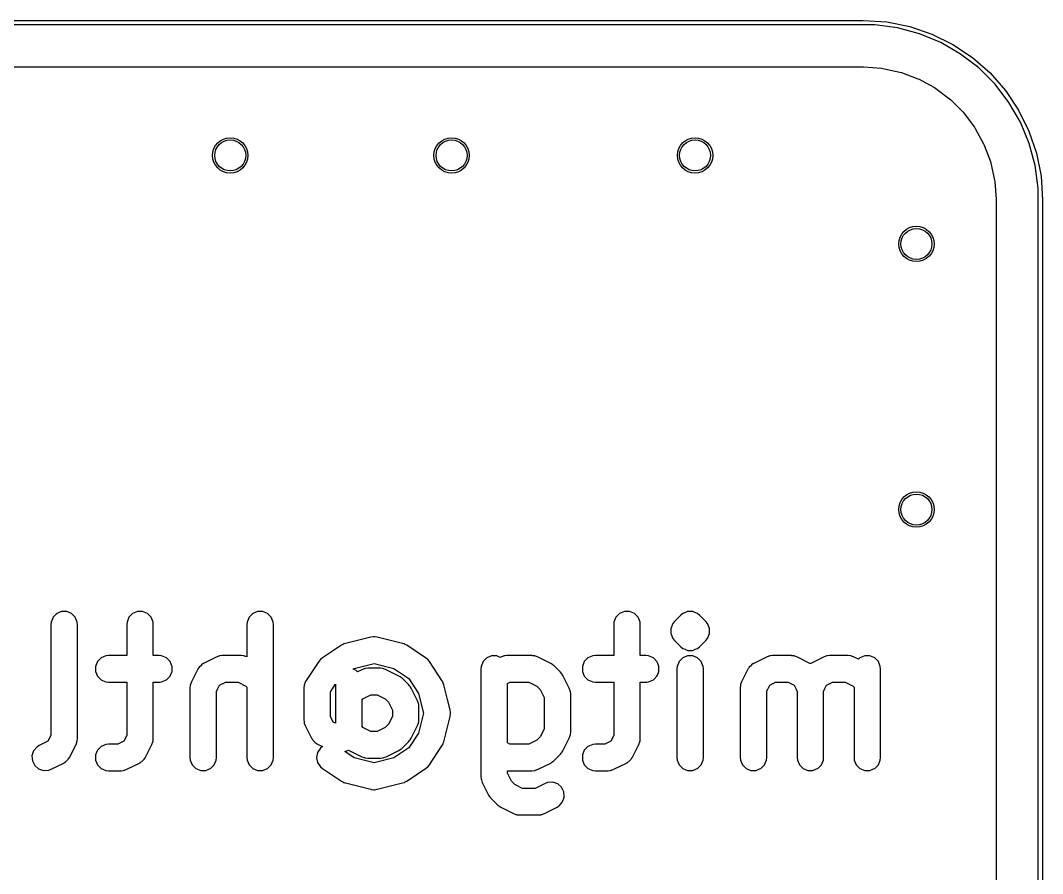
# Model space of a CAD drawing. Header units: millimetres. Extents: x 113.4 to 170.4, y -113 to -74.5.
# Drawn here: x 158.88 to 170.42, y -84.11 to -74.47 of the extents above; entities that cross this region are included whole.
import ezdxf

# ---------------------------------------------------------------- set-up
doc = ezdxf.new("R2010")
doc.units = ezdxf.units.MM
doc.layers.add('B.Cu', color=153, linetype='CONTINUOUS', true_color=0x4d7fc4)

msp = doc.modelspace()

# ---------------------------------------------------------------- linework, layer by layer
at = {"layer": 'B.Cu', "linetype": 'CONTINUOUS'}
for p, q in [((115.4, -74.475), (168.4, -74.475)), ((168.4, -74.525), (115.4, -74.525)), ((168.4, -74.475), (168.664316, -74.492324)), ((168.529448, -74.525), (168.4, -74.525)), ((168.78613, -74.558792), (168.529448, -74.525)), ((168.664316, -74.492324), (168.924109, -74.544)), ((169.036205, -74.6258), (168.78613, -74.558792)), ((168.924109, -74.544), (169.174934, -74.629144)), ((169.275395, -74.724875), (169.036205, -74.6258)), ((169.174934, -74.629144), (169.4125, -74.746298)), ((169.499606, -74.854323), (169.275395, -74.724875)), ((169.4125, -74.746298), (169.632742, -74.893459)), ((169.705003, -75.01193), (169.499606, -74.854323)), ((169.632742, -74.893459), (169.831892, -75.068108)), ((115.465892, -75.0005), (168.334108, -75.0005)), ((168.334108, -75.0005), (168.395572, -75.0005)), ((168.395572, -75.0005), (168.404418, -75.000816)), ((168.404418, -75.000816), (168.604561, -75.01513)), ((168.604561, -75.01513), (168.622063, -75.017647)), ((168.622063, -75.017647), (168.813795, -75.059355)), ((169.88807, -75.194997), (169.705003, -75.01193)), ((168.813795, -75.059355), (168.83076, -75.064336)), ((168.83076, -75.064336), (169.014611, -75.132909)), ((169.014611, -75.132909), (169.030694, -75.140253)), ((169.030694, -75.140253), (169.147495, -75.204032)), ((169.831892, -75.068108), (170.006541, -75.267258)), ((169.147495, -75.204032), (169.202908, -75.23429)), ((169.202908, -75.23429), (169.217791, -75.243855)), ((169.217791, -75.243855), (169.374864, -75.361438)), ((170.045677, -75.400394), (169.88807, -75.194997)), ((170.006541, -75.267258), (170.153702, -75.4875)), ((169.374864, -75.361438), (169.388235, -75.373024)), ((169.388235, -75.373024), (169.526975, -75.511764)), ((170.175125, -75.624605), (170.045677, -75.400394)), ((170.153702, -75.4875), (170.270856, -75.725066)), ((169.526975, -75.511764), (169.538561, -75.525135)), ((169.538561, -75.525135), (169.656144, -75.682208)), ((169.656144, -75.682208), (169.665709, -75.697091)), ((169.665709, -75.697091), (169.759743, -75.8693)), ((170.2742, -75.863795), (170.175125, -75.624605)), ((170.270856, -75.725066), (170.356, -75.975891)), ((169.759743, -75.8693), (169.767093, -75.885394)), ((169.767093, -75.885394), (169.835661, -76.069234)), ((170.341208, -76.11387), (170.2742, -75.863795)), ((169.835661, -76.069234), (169.840645, -76.086209)), ((170.356, -75.975891), (170.407676, -76.235684)), ((169.840645, -76.086209), (169.882351, -76.277931)), ((170.375, -76.370552), (170.341208, -76.11387)), ((169.882351, -76.277931), (169.884869, -76.295442)), ((169.884869, -76.295442), (169.899184, -76.49558)), ((170.407676, -76.235684), (170.425, -76.5)), ((170.375, -76.5), (170.375, -76.370552)), ((169.899184, -76.49558), (169.8995, -76.504427)), ((169.8995, -76.504427), (169.8995, -110.995572)), ((170.375, -111), (170.375, -76.5)), ((170.425, -76.5), (170.425, -111)), ((159.344796, -81.15371), (159.290724, -81.176108)), ((159.403324, -81.15371), (159.344796, -81.15371)), ((159.457396, -81.176108), (159.403324, -81.15371)), ((160.201939, -81.15371), (160.147867, -81.176108)), ((160.260467, -81.15371), (160.201939, -81.15371)), ((160.314539, -81.176108), (160.260467, -81.15371)), ((161.559082, -81.15371), (161.50501, -81.176108)), ((161.61761, -81.15371), (161.559082, -81.15371)), ((161.671682, -81.176108), (161.61761, -81.15371)), ((165.701939, -81.15371), (165.647867, -81.176108)), ((165.760467, -81.15371), (165.701939, -81.15371)), ((165.814539, -81.176108), (165.760467, -81.15371)), ((166.416225, -81.15371), (166.393828, -81.162987)), ((166.474753, -81.15371), (166.416225, -81.15371)), ((166.49715, -81.162987), (166.474753, -81.15371)), ((159.226942, -81.271566), (159.224395, -81.297433)), ((159.24934, -81.217492), (159.226942, -81.271562)), ((159.226942, -81.271562), (159.226942, -81.271566)), ((159.290724, -81.176108), (159.24934, -81.217492)), ((159.49878, -81.217492), (159.457396, -81.176108)), ((159.521178, -81.271564), (159.49878, -81.217492)), ((159.52406, -81.300828), (159.521178, -81.271564)), ((160.084085, -81.271566), (160.081538, -81.297433)), ((160.106483, -81.217492), (160.084085, -81.271562)), ((160.084085, -81.271562), (160.084085, -81.271566)), ((160.147867, -81.176108), (160.106483, -81.217492)), ((160.355923, -81.217492), (160.314539, -81.176108)), ((160.378321, -81.271564), (160.355923, -81.217492)), ((160.381203, -81.300828), (160.378321, -81.271564)), ((161.441228, -81.271566), (161.438681, -81.297433)), ((161.463626, -81.217492), (161.441228, -81.271562)), ((161.441228, -81.271562), (161.441228, -81.271566)), ((161.50501, -81.176108), (161.463626, -81.217492)), ((161.713066, -81.217492), (161.671682, -81.176108)), ((161.735464, -81.271564), (161.713066, -81.217492)), ((161.738346, -81.300828), (161.735464, -81.271564)), ((165.584085, -81.271566), (165.581538, -81.297433)), ((165.606483, -81.217492), (165.584085, -81.271562)), ((165.584085, -81.271562), (165.584085, -81.271566)), ((165.647867, -81.176108), (165.606483, -81.217492)), ((165.855923, -81.217492), (165.814539, -81.176108)), ((165.878321, -81.271564), (165.855923, -81.217492)), ((165.881203, -81.300828), (165.878321, -81.271564)), ((166.267994, -81.266191), (166.249339, -81.288922)), ((166.339423, -81.194762), (166.267994, -81.266191)), ((166.362154, -81.176107), (166.339423, -81.194762)), ((166.393828, -81.162987), (166.362154, -81.176107)), ((166.528824, -81.176107), (166.49715, -81.162987)), ((166.528825, -81.176108), (166.528824, -81.176107)), ((166.53677, -81.182628), (166.528825, -81.176108)), ((166.551556, -81.194763), (166.53677, -81.182628)), ((166.622984, -81.266192), (166.551556, -81.194763)), ((166.641638, -81.288922), (166.622984, -81.266192)), ((159.224395, -81.297433), (159.22406, -81.300828)), ((159.22406, -81.300828), (159.22406, -82.551132)), ((159.52406, -81.955782), (159.52406, -81.300828)), ((160.081538, -81.297433), (160.081203, -81.300828)), ((160.081203, -81.300828), (160.081203, -81.650828)), ((160.381203, -81.650828), (160.381203, -81.300828)), ((161.438681, -81.297433), (161.438346, -81.300828)), ((161.438346, -81.300828), (161.438346, -81.665594)), ((161.738346, -82.015114), (161.738346, -81.300828)), ((165.581538, -81.297433), (165.581203, -81.300828)), ((165.581203, -81.300828), (165.581203, -81.650828)), ((165.881203, -81.650828), (165.881203, -81.300828)), ((166.229169, -81.337619), (166.226942, -81.342995)), ((166.226942, -81.342995), (166.226942, -81.401521)), ((166.249339, -81.288922), (166.229169, -81.337619)), ((166.664035, -81.342995), (166.641638, -81.288922)), ((166.664034, -81.384162), (166.664035, -81.342995)), ((166.664034, -81.40152), (166.664034, -81.384162)), ((162.837679, -81.441021), (162.551965, -81.51245)), ((162.866768, -81.436719), (162.837679, -81.441021)), ((162.874059, -81.437804), (162.866768, -81.436719)), ((162.881351, -81.436719), (162.874059, -81.437804)), ((162.910441, -81.441021), (162.881351, -81.436719)), ((163.196154, -81.51245), (162.910441, -81.441021)), ((166.226942, -81.401521), (166.229168, -81.406894)), ((166.229168, -81.406894), (166.249339, -81.455592)), ((166.249339, -81.455592), (166.24934, -81.455593)), ((166.24934, -81.455593), (166.267995, -81.478324)), ((166.267995, -81.478324), (166.339424, -81.549752)), ((166.551555, -81.549751), (166.622983, -81.478323)), ((166.622983, -81.478323), (166.62299, -81.478313)), ((166.62299, -81.478313), (166.622993, -81.47831)), ((166.622993, -81.47831), (166.641637, -81.455594)), ((166.641636, -81.455594), (166.641638, -81.455593)), ((166.641637, -81.455594), (166.641636, -81.455594)), ((166.641638, -81.455593), (166.664034, -81.40152)), ((162.50514, -81.533163), (162.290855, -81.676021)), ((162.521292, -81.524551), (162.50514, -81.533163)), ((162.524273, -81.522343), (162.521292, -81.524551)), ((162.527794, -81.521085), (162.524273, -81.522343)), ((162.531088, -81.519329), (162.527794, -81.521085)), ((162.534721, -81.51861), (162.531088, -81.519329)), ((162.551965, -81.51245), (162.534721, -81.51861)), ((163.213395, -81.518609), (163.196154, -81.51245)), ((163.217031, -81.519329), (163.213395, -81.518609)), ((163.220326, -81.521085), (163.217031, -81.519329)), ((163.223845, -81.522343), (163.220326, -81.521085)), ((163.226822, -81.524549), (163.223845, -81.522343)), ((163.242979, -81.533163), (163.226822, -81.524549)), ((163.457265, -81.676021), (163.242979, -81.533163)), ((166.339424, -81.549752), (166.362153, -81.568405)), ((166.362153, -81.568405), (166.362154, -81.568406)), ((166.362154, -81.568406), (166.388337, -81.579251)), ((166.388337, -81.579251), (166.416225, -81.590803)), ((166.416225, -81.590803), (166.416226, -81.590803)), ((166.416226, -81.590803), (166.416227, -81.590803)), ((166.416227, -81.590803), (166.474752, -81.590803)), ((166.474752, -81.590803), (166.474753, -81.590803)), ((166.474753, -81.590803), (166.502641, -81.579251)), ((166.502641, -81.579251), (166.528824, -81.568406)), ((166.528824, -81.568406), (166.551555, -81.549751)), ((159.74934, -81.717492), (159.726942, -81.771564)), ((159.790724, -81.676108), (159.74934, -81.717492)), ((159.844796, -81.65371), (159.790724, -81.676108)), ((159.87406, -81.650828), (159.844796, -81.65371)), ((160.081203, -81.650828), (159.87406, -81.650828)), ((160.445488, -81.650828), (160.381203, -81.650828)), ((160.474752, -81.65371), (160.445488, -81.650828)), ((160.528824, -81.676108), (160.474752, -81.65371)), ((160.570208, -81.717492), (160.528824, -81.676108)), ((160.582025, -81.746021), (160.570208, -81.717492)), ((161.092691, -81.666664), (160.949835, -81.738093)), ((161.120155, -81.656155), (161.092691, -81.666664)), ((161.125529, -81.655773), (161.120155, -81.656155)), ((161.13051, -81.65371), (161.125529, -81.655773)), ((161.159774, -81.650828), (161.13051, -81.65371)), ((161.37406, -81.650828), (161.159774, -81.650828)), ((161.403324, -81.65371), (161.37406, -81.650828)), ((161.408304, -81.655773), (161.403324, -81.65371)), ((161.413679, -81.656155), (161.408304, -81.655773)), ((161.438346, -81.665594), (161.413679, -81.656155)), ((162.249253, -81.717623), (162.106395, -81.931909)), ((162.267883, -81.694872), (162.249253, -81.717623)), ((162.268015, -81.694783), (162.267883, -81.694872)), ((162.268104, -81.694651), (162.268015, -81.694783)), ((162.290855, -81.676021), (162.268104, -81.694651)), ((163.480016, -81.694651), (163.457265, -81.676021)), ((163.480105, -81.694785), (163.480016, -81.694651)), ((163.480237, -81.694873), (163.480105, -81.694785)), ((163.498868, -81.717623), (163.480237, -81.694873)), ((163.599102, -81.867974), (163.498868, -81.717623)), ((164.106483, -81.717492), (164.084085, -81.771564)), ((164.147867, -81.676108), (164.106483, -81.717492)), ((164.201939, -81.65371), (164.147867, -81.676108)), ((164.260467, -81.65371), (164.201939, -81.65371)), ((164.300073, -81.670115), (164.260467, -81.65371)), ((164.306977, -81.666664), (164.300073, -81.670115)), ((164.334441, -81.656155), (164.306977, -81.666664)), ((164.339815, -81.655773), (164.334441, -81.656155)), ((164.344796, -81.65371), (164.339815, -81.655773)), ((164.37406, -81.650828), (164.344796, -81.65371)), ((164.659774, -81.650828), (164.37406, -81.650828)), ((164.665805, -81.651422), (164.659774, -81.650828)), ((164.689038, -81.65371), (164.665805, -81.651422)), ((164.694018, -81.655773), (164.689038, -81.65371)), ((164.699393, -81.656155), (164.694018, -81.655773)), ((164.726856, -81.666664), (164.699393, -81.656155)), ((164.869713, -81.738093), (164.726856, -81.666664)), ((165.24934, -81.717492), (165.226942, -81.771564)), ((165.290724, -81.676108), (165.24934, -81.717492)), ((165.344796, -81.65371), (165.290724, -81.676108)), ((165.37406, -81.650828), (165.344796, -81.65371)), ((165.581203, -81.650828), (165.37406, -81.650828)), ((165.945488, -81.650828), (165.881203, -81.650828)), ((165.974752, -81.65371), (165.945488, -81.650828)), ((166.028824, -81.676108), (165.974752, -81.65371)), ((166.070207, -81.717491), (166.028824, -81.676108)), ((166.070208, -81.717492), (166.070207, -81.717491)), ((166.078743, -81.738098), (166.070208, -81.717492)), ((166.320769, -81.717492), (166.298371, -81.771564)), ((166.362153, -81.676108), (166.320769, -81.717492)), ((166.416225, -81.65371), (166.362153, -81.676108)), ((166.474753, -81.65371), (166.416225, -81.65371)), ((166.528825, -81.676108), (166.474753, -81.65371)), ((166.570209, -81.717492), (166.528825, -81.676108)), ((166.592607, -81.771564), (166.570209, -81.717492)), ((167.306977, -81.666664), (167.164121, -81.738093)), ((167.334441, -81.656155), (167.306977, -81.666664)), ((167.339815, -81.655773), (167.334441, -81.656155)), ((167.344796, -81.65371), (167.339815, -81.655773)), ((167.37406, -81.650828), (167.344796, -81.65371)), ((167.588346, -81.650828), (167.37406, -81.650828)), ((167.594377, -81.651422), (167.588346, -81.650828)), ((167.61761, -81.65371), (167.594377, -81.651422)), ((167.62259, -81.655773), (167.61761, -81.65371)), ((167.627965, -81.656155), (167.62259, -81.655773)), ((167.655428, -81.666664), (167.627965, -81.656155)), ((167.798285, -81.738093), (167.655428, -81.666664)), ((167.949834, -81.666664), (167.806978, -81.738093)), ((167.977298, -81.656155), (167.949834, -81.666664)), ((167.982672, -81.655773), (167.977298, -81.656155)), ((167.987653, -81.65371), (167.982672, -81.655773)), ((168.016917, -81.650828), (167.987653, -81.65371)), ((168.231203, -81.650828), (168.016917, -81.650828)), ((168.260467, -81.65371), (168.231203, -81.650828)), ((168.265447, -81.655773), (168.260467, -81.65371)), ((168.270822, -81.656155), (168.265447, -81.655773)), ((168.298285, -81.666664), (168.270822, -81.656155)), ((168.347159, -81.691101), (168.298285, -81.666664)), ((168.362153, -81.676108), (168.347159, -81.691101)), ((168.416225, -81.65371), (168.362153, -81.676108)), ((168.474753, -81.65371), (168.416225, -81.65371)), ((168.528825, -81.676108), (168.474753, -81.65371)), ((168.570208, -81.717491), (168.528825, -81.676108)), ((168.570209, -81.717492), (168.570208, -81.717491)), ((168.592607, -81.771564), (168.570209, -81.717492)), ((159.726942, -81.771564), (159.726942, -81.830092)), ((159.726942, -81.830092), (159.74934, -81.884164)), ((160.575046, -81.872482), (160.589489, -81.837618)), ((160.587638, -81.759571), (160.582025, -81.746021)), ((160.592606, -81.771564), (160.587638, -81.759571)), ((160.589489, -81.837618), (160.592606, -81.830092)), ((160.592606, -81.830092), (160.592606, -81.771564)), ((160.882753, -81.805175), (160.811325, -81.948032)), ((160.885831, -81.800284), (160.882753, -81.805175)), ((160.886602, -81.797973), (160.885831, -81.800284)), ((160.889098, -81.795094), (160.886602, -81.797973)), ((160.898418, -81.780289), (160.889098, -81.795094)), ((160.912625, -81.767967), (160.898418, -81.780289)), ((160.924949, -81.753758), (160.912625, -81.767967)), ((160.939758, -81.744435), (160.924949, -81.753758)), ((160.942633, -81.741943), (160.939758, -81.744435)), ((160.94494, -81.741173), (160.942633, -81.741943)), ((160.949835, -81.738093), (160.94494, -81.741173)), ((162.638121, -81.805063), (162.649931, -81.79719)), ((162.671681, -81.818965), (162.638121, -81.805063)), ((162.649931, -81.79719), (162.874059, -81.741158)), ((162.686674, -81.833958), (162.671681, -81.818965)), ((162.735548, -81.809521), (162.686674, -81.833958)), ((162.763012, -81.799012), (162.735548, -81.809521)), ((162.768386, -81.79863), (162.763012, -81.799012)), ((162.773367, -81.796567), (162.768386, -81.79863)), ((162.802631, -81.793685), (162.773367, -81.796567)), ((162.945488, -81.793685), (162.802631, -81.793685)), ((162.874059, -81.741158), (163.098185, -81.79719)), ((162.974752, -81.796567), (162.945488, -81.793685)), ((162.979732, -81.79863), (162.974752, -81.796567)), ((162.985107, -81.799012), (162.979732, -81.79863)), ((163.01257, -81.809521), (162.985107, -81.799012)), ((163.155427, -81.88095), (163.01257, -81.809521)), ((163.098185, -81.79719), (163.265893, -81.908994)), ((164.084085, -81.771564), (164.081203, -81.800828)), ((164.081203, -81.800828), (164.081203, -83.015114)), ((164.882308, -81.746021), (164.869713, -81.738093)), ((164.885965, -81.747536), (164.882308, -81.746021)), ((164.890082, -81.750915), (164.885965, -81.747536)), ((164.894599, -81.753758), (164.890082, -81.750915)), ((164.897196, -81.756752), (164.894599, -81.753758)), ((164.908696, -81.76619), (164.897196, -81.756752)), ((164.980125, -81.837618), (164.908696, -81.76619)), ((164.989567, -81.849123), (164.980125, -81.837618)), ((164.992559, -81.851718), (164.989567, -81.849123)), ((165.226942, -81.771564), (165.226942, -81.830092)), ((165.226942, -81.830092), (165.24934, -81.884164)), ((166.075731, -81.87083), (166.092606, -81.830092)), ((166.079708, -81.740427), (166.078743, -81.738098)), ((166.092606, -81.771564), (166.079708, -81.740427)), ((166.092606, -81.830092), (166.092606, -81.771564)), ((166.298371, -81.771564), (166.295489, -81.800828)), ((166.295489, -81.800828), (166.295489, -81.95578)), ((166.595489, -81.800828), (166.592607, -81.771564)), ((166.595489, -82.015114), (166.595489, -81.800828)), ((167.097039, -81.805175), (167.02561, -81.948032)), ((167.100117, -81.800284), (167.097039, -81.805175)), ((167.100888, -81.797973), (167.100117, -81.800284)), ((167.103384, -81.795094), (167.100888, -81.797973)), ((167.112704, -81.780289), (167.103384, -81.795094)), ((167.126911, -81.767967), (167.112704, -81.780289)), ((167.139235, -81.753758), (167.126911, -81.767967)), ((167.154044, -81.744435), (167.139235, -81.753758)), ((167.156919, -81.741943), (167.154044, -81.744435)), ((167.159226, -81.741173), (167.156919, -81.741943)), ((167.164121, -81.738093), (167.159226, -81.741173)), ((167.802631, -81.740828), (167.798285, -81.738093)), ((167.806978, -81.738093), (167.802631, -81.740828)), ((168.595489, -81.800828), (168.592607, -81.771564)), ((168.595489, -82.800828), (168.595489, -81.800828)), ((159.52406, -82.586542), (159.52406, -81.955782)), ((159.74934, -81.884164), (159.790723, -81.925547)), ((159.790723, -81.925547), (159.790724, -81.925548)), ((159.790724, -81.925548), (159.80608, -81.931909)), ((159.80608, -81.931909), (159.844796, -81.947946)), ((159.844796, -81.947946), (159.87406, -81.950828)), ((159.87406, -81.950828), (159.957203, -81.950828)), ((159.957203, -81.950828), (160.081203, -81.950828)), ((160.081203, -81.950828), (160.081203, -82.551132)), ((160.381203, -82.068148), (160.381203, -81.950828)), ((160.381203, -81.950828), (160.445488, -81.950828)), ((160.445488, -81.950828), (160.459721, -81.949426)), ((160.459721, -81.949426), (160.459722, -81.949426)), ((160.459722, -81.949426), (160.474752, -81.947946)), ((160.474752, -81.947946), (160.528824, -81.925548)), ((160.528824, -81.925548), (160.570208, -81.884164)), ((160.570208, -81.884164), (160.575046, -81.872483)), ((160.575046, -81.872483), (160.575046, -81.872482)), ((160.811325, -81.948032), (160.800815, -81.975496)), ((161.12872, -81.98406), (161.165672, -81.965583)), ((161.165672, -81.965583), (161.165694, -81.965572)), ((161.165694, -81.965572), (161.169028, -81.963906)), ((161.169028, -81.963906), (161.195184, -81.950828)), ((161.195184, -81.950828), (161.33865, -81.950828)), ((161.33865, -81.950828), (161.428064, -81.995535)), ((162.09256, -81.957856), (162.089708, -81.972272)), ((162.106395, -81.931909), (162.09256, -81.957856)), ((163.168022, -81.888878), (163.155427, -81.88095)), ((163.171679, -81.890393), (163.168022, -81.888878)), ((163.175796, -81.893772), (163.171679, -81.890393)), ((163.180313, -81.896615), (163.175796, -81.893772)), ((163.18291, -81.899609), (163.180313, -81.896615)), ((163.19441, -81.909047), (163.18291, -81.899609)), ((163.265839, -81.980475), (163.19441, -81.909047)), ((163.265893, -81.908994), (163.377697, -82.0767)), ((163.641725, -81.931909), (163.599102, -81.867974)), ((163.641725, -81.93191), (163.641725, -81.931909)), ((163.65034, -81.948068), (163.641725, -81.93191)), ((163.652545, -81.951043), (163.65034, -81.948068)), ((163.6538, -81.954556), (163.652545, -81.951043)), ((163.65556, -81.957857), (163.6538, -81.954556)), ((163.65628, -81.961498), (163.65556, -81.957857)), ((163.662438, -81.978734), (163.65628, -81.961498)), ((164.381203, -81.964961), (164.40947, -81.950828)), ((164.381203, -82.636694), (164.381203, -81.964961)), ((164.40947, -81.950828), (164.624364, -81.950828)), ((164.624364, -81.950828), (164.713778, -81.995535)), ((164.995398, -81.856228), (164.992559, -81.851718)), ((164.99878, -81.860349), (164.995398, -81.856228)), ((165.000295, -81.864008), (164.99878, -81.860349)), ((165.008224, -81.876603), (165.000295, -81.864008)), ((165.079652, -82.019461), (165.008224, -81.876603)), ((165.24934, -81.884164), (165.290724, -81.925548)), ((165.290724, -81.925548), (165.344796, -81.947946)), ((165.344796, -81.947946), (165.37406, -81.950828)), ((165.37406, -81.950828), (165.581203, -81.950828)), ((165.581203, -81.950828), (165.581203, -82.551132)), ((165.881203, -82.068148), (165.881203, -81.950828)), ((165.881203, -81.950828), (165.945488, -81.950828)), ((165.945488, -81.950828), (165.959372, -81.94946)), ((165.959372, -81.94946), (165.959373, -81.94946)), ((165.959373, -81.94946), (165.974752, -81.947946)), ((165.974752, -81.947946), (166.028824, -81.925548)), ((166.028824, -81.925548), (166.070208, -81.884164)), ((166.070208, -81.884164), (166.07573, -81.870831)), ((166.07573, -81.870831), (166.075731, -81.87083)), ((166.295489, -81.95578), (166.295489, -82.800828)), ((167.02561, -81.948032), (167.015101, -81.975495)), ((167.343006, -81.984059), (167.379952, -81.965586)), ((167.379952, -81.965586), (167.379975, -81.965574)), ((167.379975, -81.965574), (167.383301, -81.963911)), ((167.383301, -81.963911), (167.383305, -81.96391)), ((167.383305, -81.96391), (167.40947, -81.950828)), ((167.40947, -81.950828), (167.552936, -81.950828)), ((167.552936, -81.950828), (167.6194, -81.98406)), ((167.985863, -81.98406), (168.022815, -81.965583)), ((168.022815, -81.965583), (168.022837, -81.965572)), ((168.022837, -81.965572), (168.026171, -81.963906)), ((168.026171, -81.963906), (168.052327, -81.950828)), ((168.052327, -81.950828), (168.195793, -81.950828)), ((168.195793, -81.950828), (168.285207, -81.995535)), ((160.381203, -82.586542), (160.381203, -82.068148)), ((160.798371, -81.98585), (160.795489, -82.015114)), ((160.795489, -82.015114), (160.795489, -82.800828)), ((160.800433, -81.980871), (160.798371, -81.98585)), ((160.800815, -81.975496), (160.800433, -81.980871)), ((161.095489, -82.050523), (161.108579, -82.024342)), ((161.095489, -82.079794), (161.095489, -82.050523)), ((161.095489, -82.800828), (161.095489, -82.079794)), ((161.108579, -82.024342), (161.11023, -82.021039)), ((161.11023, -82.021039), (161.110231, -82.021037)), ((161.110231, -82.021037), (161.12872, -81.98406)), ((161.428064, -81.995535), (161.438346, -82.005817)), ((161.438346, -82.005817), (161.438346, -82.077312)), ((161.438346, -82.077312), (161.438346, -82.800828)), ((161.738346, -82.800828), (161.738346, -82.015114)), ((162.084084, -81.98585), (162.081202, -82.015114)), ((162.081202, -82.015114), (162.081202, -82.372257)), ((162.089708, -81.972272), (162.084084, -81.98585)), ((162.381202, -82.060529), (162.438345, -81.974815)), ((162.381202, -82.336846), (162.381202, -82.060529)), ((162.438345, -81.974815), (162.438345, -82.415265)), ((163.275278, -81.991977), (163.265839, -81.980475)), ((163.278274, -81.994575), (163.275278, -81.991977)), ((163.281115, -81.999089), (163.278274, -81.994575)), ((163.284494, -82.003206), (163.281115, -81.999089)), ((163.286009, -82.006864), (163.284494, -82.003206)), ((163.293938, -82.019461), (163.286009, -82.006864)), ((163.365367, -82.162319), (163.293938, -82.019461)), ((163.377697, -82.0767), (163.433729, -82.300828)), ((163.704325, -82.146284), (163.662438, -81.978734)), ((164.713778, -81.995535), (164.750782, -82.032539)), ((164.750782, -82.032539), (164.795488, -82.121951)), ((165.090162, -82.046924), (165.079652, -82.019461)), ((165.090543, -82.052299), (165.090162, -82.046924)), ((165.092606, -82.057278), (165.090543, -82.052299)), ((165.095488, -82.086542), (165.092606, -82.057278)), ((165.881203, -82.586542), (165.881203, -82.068148)), ((166.595489, -82.800828), (166.595489, -82.015114)), ((167.012656, -81.98585), (167.009774, -82.015114)), ((167.009774, -82.015114), (167.009774, -82.800828)), ((167.014719, -81.980869), (167.012656, -81.98585)), ((167.015101, -81.975495), (167.014719, -81.980869)), ((167.309774, -82.050524), (167.322854, -82.024362)), ((167.309774, -82.079794), (167.309774, -82.050524)), ((167.309774, -82.800828), (167.309774, -82.079794)), ((167.322854, -82.024362), (167.322856, -82.024358)), ((167.322856, -82.024358), (167.324515, -82.02104)), ((167.324515, -82.02104), (167.324516, -82.021038)), ((167.324516, -82.021038), (167.343006, -81.984059)), ((167.6194, -81.98406), (167.637885, -82.02103)), ((167.637885, -82.02103), (167.63791, -82.021079)), ((167.63791, -82.021079), (167.639029, -82.023317)), ((167.639029, -82.023317), (167.639541, -82.024342)), ((167.639541, -82.024342), (167.652632, -82.050524)), ((167.652632, -82.050524), (167.652632, -82.079794)), ((167.652632, -82.079794), (167.652632, -82.800828)), ((167.952632, -82.050523), (167.965722, -82.024342)), ((167.952632, -82.079794), (167.952632, -82.050523)), ((167.952632, -82.800828), (167.952632, -82.079794)), ((167.965722, -82.024342), (167.967373, -82.021039)), ((167.967373, -82.021039), (167.967374, -82.021037)), ((167.967374, -82.021037), (167.985863, -81.98406)), ((168.285207, -81.995535), (168.295489, -82.005817)), ((168.295489, -82.005817), (168.295489, -82.077312)), ((168.295489, -82.077312), (168.295489, -82.800828)), ((162.738345, -82.148674), (162.748627, -82.138392)), ((162.738345, -82.452981), (162.738345, -82.148674)), ((162.748627, -82.138392), (162.838041, -82.093685)), ((162.838041, -82.093685), (162.910078, -82.093685)), ((162.910078, -82.093685), (162.999492, -82.138392)), ((162.999492, -82.138392), (163.036496, -82.175397)), ((163.036496, -82.175397), (163.081202, -82.264809)), ((163.375876, -82.189782), (163.365367, -82.162319)), ((163.376257, -82.195157), (163.375876, -82.189782)), ((163.37832, -82.200136), (163.376257, -82.195157)), ((163.733866, -82.264448), (163.704325, -82.146284)), ((164.795488, -82.121951), (164.795488, -82.479704)), ((165.095488, -82.515114), (165.095488, -82.086542)), ((163.081202, -82.264809), (163.081202, -82.336847)), ((163.433729, -82.300828), (163.377697, -82.524955)), ((163.381202, -82.2294), (163.37832, -82.200136)), ((163.381202, -82.372257), (163.381202, -82.2294)), ((163.738168, -82.293537), (163.733866, -82.264448)), ((163.733866, -82.337208), (163.738168, -82.308119)), ((163.737082, -82.300828), (163.738165, -82.29355)), ((163.738168, -82.308119), (163.737082, -82.300828)), ((163.738165, -82.29355), (163.738166, -82.293543)), ((163.738166, -82.293543), (163.738168, -82.293537)), ((162.081202, -82.372257), (162.084084, -82.401521)), ((162.084084, -82.401521), (162.086147, -82.406501)), ((162.086147, -82.406501), (162.086529, -82.411876)), ((162.086529, -82.411876), (162.097038, -82.439339)), ((162.414434, -82.40331), (162.381202, -82.336846)), ((162.438345, -82.415265), (162.414434, -82.40331)), ((163.036496, -82.426259), (162.999492, -82.463263)), ((163.081202, -82.336847), (163.036496, -82.426259)), ((163.365366, -82.439338), (163.375876, -82.411875)), ((163.375876, -82.411875), (163.376257, -82.406499)), ((163.376257, -82.406499), (163.37832, -82.401521)), ((163.37832, -82.401521), (163.381202, -82.372257)), ((163.662438, -82.622922), (163.733866, -82.337208)), ((162.097038, -82.439339), (162.168467, -82.582196)), ((162.748627, -82.463263), (162.738345, -82.452981)), ((162.838041, -82.507971), (162.748627, -82.463263)), ((162.910078, -82.507971), (162.838041, -82.507971)), ((162.999492, -82.463263), (162.910078, -82.507971)), ((163.377697, -82.524955), (163.265893, -82.692661)), ((163.293938, -82.582196), (163.365366, -82.439338)), ((164.795488, -82.479704), (164.750781, -82.569117)), ((165.092606, -82.544378), (165.095488, -82.515114)), ((159.190827, -82.617596), (159.092692, -82.666664)), ((159.22406, -82.551132), (159.190827, -82.617596)), ((159.505162, -82.659747), (159.508224, -82.653624)), ((159.508224, -82.653624), (159.516319, -82.632469)), ((159.516319, -82.632469), (159.516322, -82.632462)), ((159.516322, -82.632462), (159.518734, -82.626161)), ((159.518734, -82.626161), (159.518911, -82.623659)), ((159.518911, -82.623655), (159.519116, -82.620783)), ((159.518911, -82.623659), (159.518911, -82.623655)), ((159.519116, -82.620783), (159.521172, -82.615819)), ((159.521172, -82.615819), (159.521174, -82.615813)), ((159.521174, -82.615813), (159.521178, -82.615806)), ((159.521178, -82.615806), (159.52406, -82.586542)), ((159.844796, -82.65371), (159.790724, -82.676108)), ((159.87406, -82.650828), (159.844796, -82.65371)), ((159.981507, -82.650828), (159.87406, -82.650828)), ((160.04797, -82.617596), (159.981507, -82.650828)), ((160.081203, -82.551132), (160.04797, -82.617596)), ((160.293938, -82.796482), (160.365367, -82.653624)), ((160.365367, -82.653624), (160.375877, -82.626161)), ((160.375877, -82.626151), (160.375878, -82.626146)), ((160.375877, -82.626161), (160.375877, -82.626151)), ((160.375878, -82.626146), (160.376259, -82.620783)), ((160.376259, -82.620783), (160.378315, -82.615819)), ((160.378315, -82.615819), (160.378317, -82.615813)), ((160.378317, -82.615813), (160.378321, -82.615806)), ((160.378321, -82.615806), (160.381203, -82.586542)), ((162.168467, -82.582196), (162.171547, -82.58709)), ((162.171547, -82.58709), (162.172317, -82.589398)), ((162.172317, -82.589398), (162.174809, -82.592271)), ((162.174809, -82.592271), (162.184132, -82.607082)), ((162.184132, -82.607082), (162.198343, -82.619406)), ((162.198343, -82.619406), (162.210664, -82.633613)), ((162.210664, -82.633613), (162.225471, -82.642934)), ((162.225471, -82.642934), (162.228347, -82.645428)), ((162.228347, -82.645428), (162.230655, -82.646197)), ((162.230655, -82.646197), (162.235549, -82.649278)), ((162.235549, -82.649278), (162.293041, -82.678023)), ((163.19441, -82.692609), (163.265839, -82.621181)), ((163.265839, -82.621181), (163.275281, -82.609675)), ((163.275281, -82.609675), (163.278273, -82.607081)), ((163.278273, -82.607081), (163.281112, -82.60257)), ((163.281112, -82.60257), (163.284494, -82.59845)), ((163.284494, -82.59845), (163.286009, -82.59479)), ((163.286009, -82.59479), (163.293938, -82.582196)), ((163.641725, -82.669747), (163.65034, -82.653587)), ((163.65034, -82.653587), (163.652545, -82.650613)), ((163.652545, -82.650613), (163.6538, -82.647099)), ((163.6538, -82.647099), (163.65556, -82.643799)), ((163.65556, -82.643799), (163.655561, -82.643792)), ((163.655561, -82.643789), (163.65628, -82.640157)), ((163.655561, -82.643792), (163.655561, -82.643789)), ((163.65628, -82.640157), (163.662438, -82.622922)), ((164.40947, -82.650828), (164.381203, -82.636694)), ((164.624364, -82.650828), (164.40947, -82.650828)), ((164.713776, -82.606122), (164.624364, -82.650828)), ((164.750781, -82.569117), (164.713776, -82.606122)), ((165.008224, -82.725053), (165.079652, -82.582195)), ((165.079652, -82.582195), (165.090162, -82.554732)), ((165.090162, -82.554732), (165.090543, -82.549356)), ((165.090543, -82.549356), (165.092606, -82.544378)), ((165.344796, -82.65371), (165.290724, -82.676108)), ((165.37406, -82.650828), (165.344796, -82.65371)), ((165.481507, -82.650828), (165.37406, -82.650828)), ((165.54797, -82.617596), (165.481507, -82.650828)), ((165.581203, -82.551132), (165.54797, -82.617596)), ((165.793938, -82.796482), (165.865367, -82.653624)), ((165.865367, -82.653624), (165.875877, -82.626161)), ((165.875877, -82.626151), (165.875878, -82.626146)), ((165.875877, -82.626161), (165.875877, -82.626151)), ((165.875878, -82.626146), (165.876259, -82.620783)), ((165.876259, -82.620783), (165.878315, -82.615819)), ((165.878315, -82.615819), (165.878317, -82.615813)), ((165.878317, -82.615813), (165.878321, -82.615806)), ((165.878321, -82.615806), (165.881203, -82.586542)), ((159.02946, -82.726544), (159.010952, -82.782066)), ((159.067807, -82.682329), (159.02946, -82.726544)), ((159.072273, -82.679518), (159.067807, -82.682329)), ((159.077686, -82.67611), (159.072273, -82.679518)), ((159.092692, -82.666664), (159.077686, -82.67611)), ((159.436795, -82.796482), (159.505161, -82.659749)), ((159.505161, -82.659749), (159.505162, -82.659747)), ((159.74934, -82.717492), (159.726942, -82.771564)), ((159.726942, -82.771564), (159.726942, -82.830092)), ((159.790724, -82.676108), (159.74934, -82.717492)), ((162.235418, -82.743571), (162.22406, -82.800985)), ((162.267883, -82.694872), (162.235418, -82.743571)), ((162.293041, -82.678023), (162.267883, -82.694872)), ((162.544039, -82.73387), (162.546181, -82.73366)), ((162.649931, -82.804465), (162.544039, -82.73387)), ((162.546181, -82.73366), (162.577454, -82.720706)), ((162.577454, -82.720706), (162.586644, -82.716899)), ((162.586644, -82.716899), (162.592692, -82.720706)), ((162.592692, -82.720706), (162.735548, -82.792135)), ((163.01257, -82.792135), (163.155427, -82.720706)), ((163.265893, -82.692661), (163.098185, -82.804465)), ((163.155427, -82.720706), (163.168022, -82.712777)), ((163.168022, -82.712777), (163.171679, -82.711263)), ((163.171679, -82.711263), (163.175796, -82.707883)), ((163.175796, -82.707883), (163.180313, -82.705041)), ((163.180313, -82.705041), (163.18291, -82.702046)), ((163.18291, -82.702046), (163.19441, -82.692609)), ((163.498868, -82.884033), (163.641725, -82.669747)), ((164.908697, -82.835466), (164.980126, -82.764037)), ((164.980126, -82.764037), (164.989567, -82.752532)), ((164.989567, -82.752532), (164.992559, -82.749938)), ((164.992559, -82.749938), (164.995397, -82.745428)), ((164.995397, -82.745428), (164.998781, -82.741306)), ((164.998781, -82.741306), (165.000297, -82.737644)), ((165.000297, -82.737644), (165.008224, -82.725053)), ((165.24934, -82.717492), (165.226942, -82.771564)), ((165.226942, -82.771564), (165.226942, -82.830092)), ((165.290724, -82.676108), (165.24934, -82.717492)), ((159.010952, -82.782066), (159.0151, -82.840446)), ((159.0151, -82.840446), (159.041275, -82.892795)), ((159.226856, -82.934992), (159.369713, -82.863564)), ((159.369713, -82.863564), (159.374607, -82.860483)), ((159.374607, -82.860483), (159.376915, -82.859714)), ((159.376915, -82.859714), (159.379789, -82.857221)), ((159.379789, -82.857221), (159.394599, -82.847899)), ((159.394599, -82.847899), (159.394602, -82.847895)), ((159.394602, -82.847895), (159.401148, -82.840346)), ((159.401148, -82.840346), (159.401155, -82.840338)), ((159.401155, -82.840338), (159.406921, -82.83369)), ((159.406921, -82.83369), (159.413569, -82.827924)), ((159.413569, -82.827924), (159.413577, -82.827917)), ((159.413577, -82.827917), (159.42113, -82.821368)), ((159.42113, -82.821368), (159.430452, -82.806558)), ((159.430452, -82.806558), (159.432945, -82.803684)), ((159.432945, -82.803684), (159.433714, -82.801376)), ((159.433714, -82.801376), (159.436795, -82.796482)), ((159.726942, -82.830092), (159.74934, -82.884164)), ((159.74934, -82.884164), (159.790724, -82.925548)), ((160.083999, -82.934992), (160.226856, -82.863564)), ((160.226856, -82.863564), (160.227508, -82.863153)), ((160.227508, -82.863153), (160.227511, -82.863151)), ((160.227511, -82.863151), (160.23175, -82.860483)), ((160.23175, -82.860483), (160.234052, -82.859715)), ((160.234052, -82.859715), (160.234054, -82.859715)), ((160.234054, -82.859715), (160.234058, -82.859714)), ((160.234058, -82.859714), (160.23406, -82.859711)), ((160.23406, -82.859711), (160.234064, -82.859708)), ((160.234064, -82.859708), (160.236932, -82.857221)), ((160.236932, -82.857221), (160.244952, -82.852172)), ((160.244952, -82.852172), (160.24496, -82.852167)), ((160.24496, -82.852167), (160.251742, -82.847899)), ((160.251742, -82.847899), (160.258291, -82.840346)), ((160.258291, -82.840346), (160.258298, -82.840338)), ((160.258298, -82.840338), (160.264064, -82.83369)), ((160.264064, -82.83369), (160.270712, -82.827924)), ((160.270712, -82.827924), (160.27072, -82.827917)), ((160.27072, -82.827917), (160.278273, -82.821368)), ((160.278273, -82.821368), (160.287595, -82.806558)), ((160.287595, -82.806558), (160.290088, -82.803684)), ((160.290088, -82.803684), (160.290857, -82.801376)), ((160.290857, -82.801376), (160.293938, -82.796482)), ((160.795489, -82.800828), (160.798165, -82.828003)), ((160.798165, -82.828003), (160.798371, -82.830092)), ((160.798371, -82.830092), (160.820769, -82.884164)), ((160.820769, -82.884164), (160.862153, -82.925548)), ((161.028825, -82.925548), (161.070209, -82.884164)), ((161.070209, -82.884164), (161.092607, -82.830092)), ((161.092607, -82.830092), (161.095489, -82.800828)), ((161.438346, -82.800828), (161.441022, -82.828003)), ((161.441022, -82.828003), (161.441228, -82.830092)), ((161.441228, -82.830092), (161.463626, -82.884164)), ((161.463626, -82.884164), (161.50501, -82.925548)), ((161.671682, -82.925548), (161.713066, -82.884164)), ((161.713066, -82.884164), (161.735464, -82.830092)), ((161.735464, -82.830092), (161.738346, -82.800828)), ((162.22406, -82.800985), (162.235538, -82.858375)), ((162.235538, -82.858375), (162.268104, -82.907005)), ((162.874059, -82.860497), (162.649931, -82.804465)), ((162.735548, -82.792135), (162.763012, -82.802644)), ((162.763012, -82.802644), (162.768386, -82.803025)), ((162.768386, -82.803025), (162.773367, -82.805089)), ((162.773367, -82.805089), (162.802631, -82.807971)), ((162.802631, -82.807971), (162.945488, -82.807971)), ((163.098185, -82.804465), (162.874059, -82.860497)), ((162.945488, -82.807971), (162.974752, -82.805089)), ((162.974752, -82.805089), (162.979732, -82.803025)), ((162.979732, -82.803025), (162.985107, -82.802644)), ((162.985107, -82.802644), (163.01257, -82.792135)), ((163.480237, -82.906783), (163.498868, -82.884033)), ((164.726856, -82.934992), (164.869713, -82.863564)), ((164.869713, -82.863564), (164.882306, -82.855636)), ((164.882306, -82.855636), (164.882912, -82.855385)), ((164.882912, -82.855385), (164.882917, -82.855382)), ((164.882917, -82.855382), (164.885966, -82.854121)), ((164.885966, -82.854121), (164.889748, -82.851015)), ((164.889748, -82.851015), (164.889751, -82.851012)), ((164.889751, -82.851012), (164.890085, -82.850739)), ((164.890085, -82.850739), (164.894599, -82.847899)), ((164.894599, -82.847899), (164.894601, -82.847895)), ((164.894601, -82.847895), (164.894606, -82.84789)), ((164.894606, -82.84789), (164.897195, -82.844905)), ((164.897195, -82.844905), (164.908697, -82.835466)), ((165.226942, -82.830092), (165.24934, -82.884164)), ((165.24934, -82.884164), (165.290724, -82.925548)), ((165.583999, -82.934992), (165.726856, -82.863564)), ((165.726856, -82.863564), (165.727508, -82.863153)), ((165.727508, -82.863153), (165.727511, -82.863151)), ((165.727511, -82.863151), (165.73175, -82.860483)), ((165.73175, -82.860483), (165.734052, -82.859715)), ((165.734052, -82.859715), (165.734054, -82.859715)), ((165.734054, -82.859715), (165.734058, -82.859714)), ((165.734058, -82.859714), (165.73406, -82.859711)), ((165.73406, -82.859711), (165.734064, -82.859708)), ((165.734064, -82.859708), (165.736932, -82.857221)), ((165.736932, -82.857221), (165.744952, -82.852172)), ((165.744952, -82.852172), (165.74496, -82.852167)), ((165.74496, -82.852167), (165.751742, -82.847899)), ((165.751742, -82.847899), (165.758291, -82.840346)), ((165.758291, -82.840346), (165.758298, -82.840338)), ((165.758298, -82.840338), (165.764064, -82.83369)), ((165.764064, -82.83369), (165.770712, -82.827924)), ((165.770712, -82.827924), (165.77072, -82.827917)), ((165.77072, -82.827917), (165.778273, -82.821368)), ((165.778273, -82.821368), (165.787595, -82.806558)), ((165.787595, -82.806558), (165.790088, -82.803684)), ((165.790088, -82.803684), (165.790857, -82.801376)), ((165.790857, -82.801376), (165.793938, -82.796482)), ((166.295489, -82.800828), (166.298165, -82.828003)), ((166.298165, -82.828003), (166.298371, -82.830092)), ((166.298371, -82.830092), (166.320769, -82.884164)), ((166.320769, -82.884164), (166.362153, -82.925548)), ((166.528825, -82.925548), (166.570209, -82.884164)), ((166.570209, -82.884164), (166.592607, -82.830092)), ((166.592607, -82.830092), (166.595489, -82.800828)), ((167.009774, -82.800828), (167.01245, -82.828003)), ((167.01245, -82.828003), (167.012656, -82.830092)), ((167.012656, -82.830092), (167.035054, -82.884164)), ((167.035054, -82.884164), (167.076438, -82.925548)), ((167.24311, -82.925548), (167.284494, -82.884164)), ((167.284494, -82.884164), (167.306892, -82.830092)), ((167.306892, -82.830092), (167.309774, -82.800828)), ((167.652632, -82.800828), (167.655308, -82.828003)), ((167.655308, -82.828003), (167.655514, -82.830092)), ((167.655514, -82.830092), (167.677912, -82.884164)), ((167.677912, -82.884164), (167.719296, -82.925548)), ((167.885968, -82.925548), (167.927352, -82.884164)), ((167.927352, -82.884164), (167.94975, -82.830092)), ((167.94975, -82.830092), (167.952632, -82.800828)), ((168.295489, -82.800828), (168.298165, -82.828003)), ((168.298165, -82.828003), (168.298371, -82.830092)), ((168.298371, -82.830092), (168.320769, -82.884164)), ((168.320769, -82.884164), (168.362153, -82.925548)), ((168.528825, -82.925548), (168.570209, -82.884164)), ((168.570209, -82.884164), (168.592607, -82.830092)), ((168.592607, -82.830092), (168.595489, -82.800828)), ((159.041275, -82.892795), (159.08549, -82.931142)), ((159.08549, -82.931142), (159.141012, -82.94965)), ((159.141012, -82.94965), (159.141014, -82.949649)), ((159.141014, -82.949649), (159.141015, -82.949649)), ((159.141015, -82.949649), (159.199392, -82.945502)), ((159.199392, -82.945502), (159.226856, -82.934992)), ((159.790724, -82.925548), (159.844791, -82.947944)), ((159.844791, -82.947944), (159.844796, -82.947946)), ((159.844796, -82.947946), (159.87406, -82.950828)), ((159.87406, -82.950828), (159.874064, -82.950828)), ((159.874064, -82.950828), (160.016915, -82.950828)), ((160.016915, -82.950828), (160.016917, -82.950828)), ((160.016917, -82.950828), (160.046181, -82.947946)), ((160.046181, -82.947946), (160.051159, -82.945883)), ((160.051159, -82.945883), (160.056535, -82.945502)), ((160.056535, -82.945502), (160.083999, -82.934992)), ((160.862153, -82.925548), (160.91622, -82.947944)), ((160.91622, -82.947944), (160.916225, -82.947946)), ((160.916225, -82.947946), (160.916226, -82.947946)), ((160.916226, -82.947946), (160.974752, -82.947946)), ((160.974752, -82.947946), (160.974753, -82.947946)), ((160.974753, -82.947946), (161.01532, -82.931142)), ((161.01532, -82.931142), (161.028823, -82.925549)), ((161.028823, -82.925549), (161.028823, -82.925548)), ((161.028823, -82.925548), (161.028825, -82.925548)), ((161.50501, -82.925548), (161.559077, -82.947944)), ((161.559077, -82.947944), (161.559082, -82.947946)), ((161.559082, -82.947946), (161.559083, -82.947946)), ((161.559083, -82.947946), (161.617609, -82.947946)), ((161.617609, -82.947946), (161.61761, -82.947946)), ((161.61761, -82.947946), (161.658177, -82.931142)), ((161.658177, -82.931142), (161.67168, -82.925549)), ((161.67168, -82.925549), (161.67168, -82.925548)), ((161.67168, -82.925548), (161.671682, -82.925548)), ((162.268104, -82.907005), (162.290855, -82.925635)), ((162.290855, -82.925635), (162.50514, -83.068493)), ((163.242979, -83.068493), (163.457265, -82.925635)), ((163.457265, -82.925635), (163.480016, -82.907005)), ((163.480016, -82.907005), (163.480018, -82.907001)), ((163.480018, -82.907001), (163.480019, -82.906999)), ((163.480019, -82.906999), (163.480105, -82.90687)), ((163.480105, -82.90687), (163.480232, -82.906786)), ((163.480232, -82.906786), (163.480234, -82.906784)), ((163.480234, -82.906784), (163.480237, -82.906783)), ((164.381203, -82.979704), (164.381203, -82.950828)), ((164.381203, -82.950828), (164.659774, -82.950828)), ((164.425908, -83.069116), (164.381203, -82.979704)), ((164.659774, -82.950828), (164.689038, -82.947946)), ((164.689038, -82.947946), (164.694016, -82.945883)), ((164.694016, -82.945883), (164.699392, -82.945502)), ((164.699392, -82.945502), (164.726856, -82.934992)), ((165.290724, -82.925548), (165.344791, -82.947944)), ((165.344791, -82.947944), (165.344796, -82.947946)), ((165.344796, -82.947946), (165.37406, -82.950828)), ((165.37406, -82.950828), (165.374064, -82.950828)), ((165.374064, -82.950828), (165.516915, -82.950828)), ((165.516915, -82.950828), (165.516917, -82.950828)), ((165.516917, -82.950828), (165.546181, -82.947946)), ((165.546181, -82.947946), (165.551159, -82.945883)), ((165.551159, -82.945883), (165.556535, -82.945502)), ((165.556535, -82.945502), (165.583999, -82.934992)), ((166.362153, -82.925548), (166.41622, -82.947944)), ((166.41622, -82.947944), (166.416225, -82.947946)), ((166.416225, -82.947946), (166.416226, -82.947946)), ((166.416226, -82.947946), (166.474752, -82.947946)), ((166.474752, -82.947946), (166.474753, -82.947946)), ((166.474753, -82.947946), (166.51532, -82.931142)), ((166.51532, -82.931142), (166.528823, -82.925549)), ((166.528823, -82.925549), (166.528823, -82.925548)), ((166.528823, -82.925548), (166.528825, -82.925548)), ((167.076438, -82.925548), (167.130505, -82.947944)), ((167.130505, -82.947944), (167.13051, -82.947946)), ((167.13051, -82.947946), (167.130511, -82.947946)), ((167.130511, -82.947946), (167.189037, -82.947946)), ((167.189037, -82.947946), (167.189038, -82.947946)), ((167.189038, -82.947946), (167.229605, -82.931142)), ((167.229605, -82.931142), (167.243108, -82.925549)), ((167.243108, -82.925549), (167.243108, -82.925548)), ((167.243108, -82.925548), (167.24311, -82.925548)), ((167.719296, -82.925548), (167.773363, -82.947944)), ((167.773363, -82.947944), (167.773368, -82.947946)), ((167.773368, -82.947946), (167.773369, -82.947946)), ((167.773369, -82.947946), (167.831895, -82.947946)), ((167.831895, -82.947946), (167.831896, -82.947946)), ((167.831896, -82.947946), (167.872463, -82.931142)), ((167.872463, -82.931142), (167.885966, -82.925549)), ((167.885966, -82.925549), (167.885966, -82.925548)), ((167.885966, -82.925548), (167.885968, -82.925548)), ((168.362153, -82.925548), (168.41622, -82.947944)), ((168.41622, -82.947944), (168.416225, -82.947946)), ((168.416225, -82.947946), (168.416226, -82.947946)), ((168.416226, -82.947946), (168.474752, -82.947946)), ((168.474752, -82.947946), (168.474753, -82.947946)), ((168.474753, -82.947946), (168.51532, -82.931142)), ((168.51532, -82.931142), (168.528823, -82.925549)), ((168.528823, -82.925549), (168.528823, -82.925548)), ((168.528823, -82.925548), (168.528825, -82.925548)), ((162.50514, -83.068493), (162.521292, -83.077104)), ((162.521292, -83.077104), (162.524268, -83.079309)), ((162.524268, -83.079309), (162.524273, -83.079313)), ((162.524273, -83.079313), (162.527784, -83.080566)), ((162.527784, -83.080566), (162.527786, -83.080567)), ((162.527786, -83.080567), (162.527794, -83.08057)), ((162.527794, -83.08057), (162.531088, -83.082327)), ((162.531088, -83.082327), (162.534721, -83.083045)), ((162.534721, -83.083045), (162.543366, -83.086134)), ((162.543366, -83.086134), (162.543374, -83.086136)), ((162.543374, -83.086136), (162.551965, -83.089206)), ((162.551965, -83.089206), (162.837679, -83.160635)), ((162.910441, -83.160635), (163.196154, -83.089206)), ((163.196154, -83.089206), (163.213395, -83.083046)), ((163.213395, -83.083046), (163.217031, -83.082327)), ((163.217031, -83.082327), (163.220326, -83.08057)), ((163.220326, -83.08057), (163.223845, -83.079313)), ((163.223845, -83.079313), (163.223849, -83.079309)), ((163.223849, -83.079309), (163.223853, -83.079306)), ((163.223853, -83.079306), (163.226822, -83.077106)), ((163.226822, -83.077106), (163.234937, -83.072779)), ((163.234937, -83.072779), (163.234945, -83.072775)), ((163.234945, -83.072775), (163.242979, -83.068493)), ((164.081203, -83.015114), (164.084085, -83.044378)), ((164.084085, -83.044378), (164.086147, -83.049356)), ((164.086147, -83.049356), (164.086529, -83.054732)), ((164.086529, -83.054732), (164.097039, -83.082196)), ((164.097039, -83.082196), (164.168467, -83.225053)), ((164.462913, -83.106121), (164.425908, -83.069116)), ((164.552327, -83.150828), (164.462913, -83.106121)), ((164.806979, -83.095236), (164.695793, -83.150828)), ((164.834442, -83.084726), (164.806979, -83.095236)), ((164.892822, -83.080578), (164.834442, -83.084726)), ((164.948345, -83.099086), (164.892822, -83.080578)), ((164.99256, -83.137433), (164.948345, -83.099086)), ((162.837679, -83.160635), (162.837681, -83.160635)), ((162.837681, -83.160635), (162.837682, -83.160635)), ((162.837682, -83.160635), (162.842961, -83.161416)), ((162.842961, -83.161416), (162.845537, -83.161797)), ((162.845537, -83.161797), (162.866768, -83.164937)), ((162.866768, -83.164937), (162.866774, -83.164935)), ((162.866774, -83.164935), (162.866781, -83.164934)), ((162.866781, -83.164934), (162.874059, -83.163851)), ((162.874059, -83.163851), (162.881337, -83.164934)), ((162.881337, -83.164934), (162.881344, -83.164935)), ((162.881344, -83.164935), (162.881351, -83.164937)), ((162.881351, -83.164937), (162.910441, -83.160635)), ((164.168467, -83.225053), (164.176394, -83.237646)), ((164.695793, -83.150828), (164.552327, -83.150828)), ((165.015007, -83.182328), (164.99256, -83.137433)), ((165.015008, -83.182329), (165.015007, -83.182328)), ((165.018734, -83.189783), (165.015008, -83.182329)), ((165.022344, -83.240597), (165.018734, -83.189783)), ((164.176394, -83.237646), (164.17791, -83.241306)), ((164.17791, -83.241306), (164.181291, -83.245425)), ((164.181291, -83.245425), (164.184132, -83.249939)), ((164.184132, -83.249939), (164.187125, -83.252535)), ((164.187125, -83.252535), (164.196565, -83.264037)), ((164.196565, -83.264037), (164.267994, -83.335466)), ((164.267994, -83.335466), (164.279498, -83.344907)), ((164.279498, -83.344907), (164.282093, -83.347899)), ((164.282093, -83.347899), (164.286595, -83.350732)), ((164.286595, -83.350732), (164.286598, -83.350734)), ((164.286598, -83.350734), (164.286602, -83.350737)), ((164.286602, -83.350737), (164.290725, -83.354121)), ((164.941142, -83.363564), (164.966028, -83.347899)), ((164.966028, -83.347899), (165.004374, -83.303684)), ((165.004374, -83.303684), (165.022882, -83.248162)), ((165.022882, -83.248162), (165.022344, -83.240597)), ((164.290725, -83.354121), (164.294386, -83.355637)), ((164.294386, -83.355637), (164.306978, -83.363564)), ((164.306978, -83.363564), (164.449836, -83.434992)), ((164.449836, -83.434992), (164.477294, -83.4455)), ((164.477294, -83.4455), (164.477299, -83.445502)), ((164.477299, -83.445502), (164.477303, -83.445502)), ((164.477303, -83.445502), (164.477304, -83.445502)), ((164.477304, -83.445502), (164.482674, -83.445883)), ((164.482674, -83.445883), (164.487651, -83.447945)), ((164.487651, -83.447945), (164.487653, -83.447946)), ((164.487653, -83.447946), (164.516917, -83.450828)), ((164.516917, -83.450828), (164.51692, -83.450828)), ((164.51692, -83.450828), (164.731201, -83.450828)), ((164.731201, -83.450828), (164.731203, -83.450828)), ((164.731203, -83.450828), (164.760467, -83.447946)), ((164.760467, -83.447946), (164.760468, -83.447945)), ((164.760468, -83.447945), (164.760471, -83.447944)), ((164.760471, -83.447944), (164.765445, -83.445883)), ((164.765445, -83.445883), (164.770812, -83.445502)), ((164.770812, -83.445502), (164.770815, -83.445502)), ((164.770815, -83.445502), (164.770821, -83.445502)), ((164.770821, -83.445502), (164.798285, -83.434992)), ((164.798285, -83.434992), (164.941142, -83.363564))]:
    msp.add_line(p, q, dxfattribs=at)
at = {"layer": 'B.Cu'}
for centre, radius in [((161.25, -76), 0.2), ((161.25, -76), 0.175), ((163.75, -76), 0.2), ((163.75, -76), 0.175), ((166.5, -76), 0.2), ((166.5, -76), 0.175), ((169, -77), 0.2), ((169, -77), 0.175), ((169, -80), 0.2), ((169, -80), 0.175)]:
    msp.add_circle(centre, radius, dxfattribs=at)

doc.saveas('drawing.dxf')
